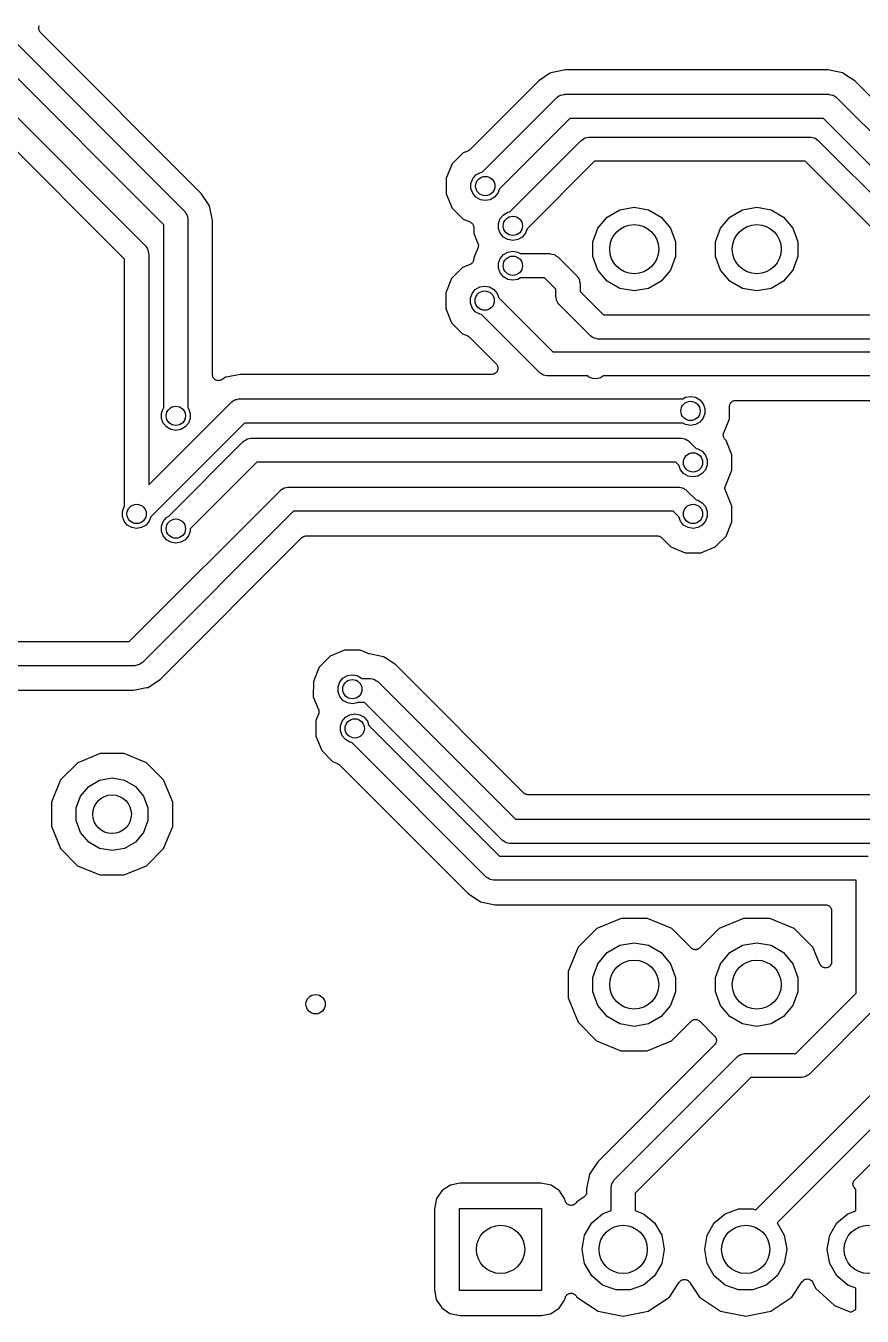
# Model space of a CAD drawing. Extents: x 10 to 287, y -200 to -10.
# Drawn here: x 102.05 to 119.38, y -93.33 to -66.59 of the extents above; entities that cross this region are included whole.
import ezdxf

# ---------------------------------------------------------------- set-up
doc = ezdxf.new("R2010")
doc.units = 0
doc.header["$MEASUREMENT"] = 0
doc.layers.add('BLACK', color=7, linetype='CONTINUOUS')

msp = doc.modelspace()

# ---------------------------------------------------------------- linework, layer by layer
at = {"layer": 'Black'}
for p, q in [((102.314, -66.6561), (102.315, -66.6422)), ((102.316, -66.6641), (102.314, -66.6561)), ((102.315, -66.6283), (102.317, -66.6204)), ((102.315, -66.6422), (102.315, -66.6283)), ((102.317, -66.6724), (102.316, -66.6641)), ((102.317, -66.6204), (102.318, -66.6122)), ((102.322, -66.6853), (102.317, -66.6724)), ((102.318, -66.6122), (102.324, -66.5996)), ((102.326, -66.6987), (102.322, -66.6853)), ((102.324, -66.5996), (102.328, -66.5863)), ((102.33, -66.7055), (102.326, -66.6987)), ((102.333, -66.7132), (102.33, -66.7055)), ((102.343, -66.7234), (102.333, -66.7132)), ((102.351, -66.7348), (102.343, -66.7234)), ((105.683, -70.0672), (102.351, -66.7348)), ((101.777, -66.8792), (105.333, -70.4352)), ((104.906, -70.7156), (101.496, -67.306)), ((101.015, -67.6412), (104.52, -71.1464)), ((112.901, -67.5849), (112.676, -67.7354)), ((112.931, -67.5645), (112.901, -67.5849)), ((113.233, -67.5045), (112.931, -67.5645)), ((118.669, -67.5045), (113.233, -67.5045)), ((118.939, -67.5583), (118.669, -67.5045)), ((118.971, -67.5645), (118.939, -67.5583)), ((118.939, -67.5583), (118.939, -67.5583)), ((119.084, -67.6405), (118.971, -67.5645)), ((119.226, -67.7354), (119.084, -67.6405)), ((112.676, -67.7354), (111.25, -69.1606)), ((130.893, -79.4017), (119.226, -67.7354)), ((104.093, -71.4268), (100.734, -68.068)), ((111.506, -69.6236), (113.044, -68.0857)), ((113.044, -68.0857), (113.053, -68.0794)), ((113.053, -68.0794), (113.06, -68.071)), ((113.06, -68.071), (113.088, -68.0547)), ((113.088, -68.0547), (113.115, -68.0359)), ((113.115, -68.0359), (113.125, -68.0331)), ((113.125, -68.0331), (113.135, -68.0276)), ((113.135, -68.0276), (113.167, -68.0219)), ((113.167, -68.0219), (113.199, -68.0135)), ((113.199, -68.0135), (113.21, -68.0144)), ((113.21, -68.0144), (113.221, -68.0125)), ((113.221, -68.0125), (118.681, -68.0125)), ((118.681, -68.0125), (118.692, -68.0144)), ((118.692, -68.0144), (118.703, -68.0135)), ((118.703, -68.0135), (118.735, -68.0219)), ((118.735, -68.0219), (118.767, -68.0276)), ((118.767, -68.0276), (118.777, -68.0331)), ((118.777, -68.0331), (118.787, -68.0359)), ((118.787, -68.0359), (118.814, -68.0547)), ((118.814, -68.0547), (118.842, -68.071)), ((118.842, -68.071), (118.849, -68.0794)), ((118.849, -68.0794), (118.858, -68.0857)), ((118.858, -68.0857), (130.542, -79.7697)), ((113.324, -68.5125), (111.863, -69.9732)), ((118.578, -68.5125), (113.324, -68.5125)), ((130.115, -80.0501), (118.578, -68.5125)), ((112.077, -70.4491), (113.552, -68.9747)), ((113.552, -68.9747), (113.561, -68.9684)), ((113.561, -68.9684), (113.568, -68.96)), ((113.568, -68.96), (113.596, -68.9437)), ((113.596, -68.9437), (113.623, -68.9249)), ((113.623, -68.9249), (113.633, -68.9221)), ((113.633, -68.9221), (113.643, -68.9166)), ((113.643, -68.9166), (113.675, -68.9109)), ((113.675, -68.9109), (113.707, -68.9025)), ((113.707, -68.9025), (113.718, -68.9034)), ((113.718, -68.9034), (113.728, -68.9015)), ((113.728, -68.9015), (118.3, -68.9015)), ((118.3, -68.9015), (118.311, -68.9034)), ((118.311, -68.9034), (118.322, -68.9025)), ((118.322, -68.9025), (118.354, -68.9109)), ((118.354, -68.9109), (118.386, -68.9166)), ((118.386, -68.9166), (118.396, -68.9221)), ((118.396, -68.9221), (118.406, -68.9249)), ((118.406, -68.9249), (118.433, -68.9437)), ((118.433, -68.9437), (118.461, -68.96)), ((118.461, -68.96), (118.468, -68.9684)), ((118.468, -68.9684), (118.477, -68.9747)), ((118.477, -68.9747), (129.717, -80.2142)), ((111.112, -69.2281), (110.885, -69.4552)), ((111.209, -69.1881), (111.112, -69.2281)), ((111.212, -69.1866), (111.209, -69.1881)), ((111.214, -69.1859), (111.212, -69.1866)), ((111.23, -69.1748), (111.214, -69.1859)), ((111.246, -69.1645), (111.23, -69.1748)), ((111.248, -69.1622), (111.246, -69.1645)), ((111.25, -69.1606), (111.248, -69.1622)), ((110.885, -69.4552), (110.762, -69.7521)), ((113.832, -69.4015), (112.435, -70.7987)), ((118.197, -69.4015), (113.832, -69.4015)), ((129.29, -80.4946), (118.197, -69.4015)), ((110.762, -69.7521), (110.761, -70.0735)), ((111.273, -69.8612), (111.309, -69.7629)), ((111.309, -69.7629), (111.376, -69.6828)), ((111.376, -69.6828), (111.467, -69.6305)), ((111.467, -69.6305), (111.506, -69.6236)), ((111.273, -69.9658), (111.273, -69.8612)), ((111.309, -70.0641), (111.273, -69.9658)), ((111.863, -69.9732), (111.83, -70.0641)), ((105.854, -70.3229), (105.683, -70.0672)), ((105.914, -70.6245), (105.854, -70.3229)), ((110.761, -70.0735), (110.884, -70.3706)), ((111.376, -70.1442), (111.309, -70.0641)), ((111.467, -70.1965), (111.376, -70.1442)), ((111.569, -70.2146), (111.467, -70.1965)), ((111.672, -70.1965), (111.569, -70.2146)), ((111.763, -70.1442), (111.672, -70.1965)), ((111.83, -70.0641), (111.763, -70.1442)), ((105.333, -70.4352), (105.339, -70.4442)), ((105.339, -70.4442), (105.348, -70.4513)), ((105.348, -70.4513), (105.364, -70.4796)), ((105.364, -70.4796), (105.383, -70.5063)), ((105.383, -70.5063), (105.385, -70.517)), ((105.385, -70.517), (105.391, -70.5265)), ((105.391, -70.5265), (105.397, -70.5587)), ((105.397, -70.5587), (105.405, -70.5902)), ((105.405, -70.5902), (105.404, -70.6012)), ((110.884, -70.3706), (111.111, -70.5981)), ((111.844, -70.6867), (111.88, -70.5884)), ((111.88, -70.5884), (111.947, -70.5083)), ((111.947, -70.5083), (112.038, -70.456)), ((112.038, -70.456), (112.077, -70.4491)), ((113.905, -70.7882), (114.098, -70.5575)), ((114.098, -70.5575), (114.359, -70.407)), ((114.359, -70.407), (114.656, -70.3547)), ((114.656, -70.3547), (114.952, -70.407)), ((114.952, -70.407), (115.213, -70.5575)), ((115.213, -70.5575), (115.406, -70.7882)), ((116.445, -70.7882), (116.638, -70.5575)), ((116.638, -70.5575), (116.899, -70.407)), ((116.899, -70.407), (117.196, -70.3547)), ((117.196, -70.3547), (117.492, -70.407)), ((117.492, -70.407), (117.753, -70.5575)), ((117.753, -70.5575), (117.946, -70.7882)), ((104.906, -74.5126), (104.906, -70.7156)), ((105.404, -70.6012), (105.406, -70.612)), ((105.406, -70.612), (105.406, -74.5126)), ((105.914, -73.8217), (105.914, -70.6245)), ((111.111, -70.5981), (111.255, -70.6577)), ((111.255, -70.6577), (111.262, -70.6622)), ((111.262, -70.6622), (111.27, -70.665)), ((111.27, -70.665), (111.28, -70.6739)), ((111.28, -70.6739), (111.292, -70.6814)), ((111.292, -70.6814), (111.297, -70.688)), ((111.297, -70.688), (111.303, -70.6934)), ((111.303, -70.6934), (111.31, -70.7054)), ((111.31, -70.7054), (111.319, -70.7164)), ((111.319, -70.7164), (111.321, -70.7244)), ((111.321, -70.7244), (111.325, -70.7316)), ((111.325, -70.7316), (111.328, -70.7453)), ((111.328, -70.7453), (111.332, -70.7585)), ((111.332, -70.7585), (111.332, -70.7668)), ((111.332, -70.7668), (111.333, -70.7751)), ((111.333, -70.7751), (111.333, -70.899)), ((111.844, -70.7913), (111.844, -70.6867)), ((111.88, -70.8896), (111.844, -70.7913)), ((112.435, -70.7987), (112.402, -70.8896)), ((113.802, -71.0711), (113.905, -70.7882)), ((115.406, -70.7882), (115.509, -71.0711)), ((116.342, -71.0711), (116.445, -70.7882)), ((117.946, -70.7882), (118.049, -71.0711)), ((111.333, -70.899), (111.417, -71.1034)), ((111.417, -71.1034), (111.419, -71.1088)), ((111.419, -71.1088), (111.421, -71.1138)), ((111.421, -71.1138), (111.423, -71.1303)), ((111.947, -70.9697), (111.88, -70.8896)), ((112.038, -71.022), (111.947, -70.9697)), ((112.141, -71.0401), (112.038, -71.022)), ((112.244, -71.022), (112.141, -71.0401)), ((112.335, -70.9697), (112.244, -71.022)), ((112.402, -70.8896), (112.335, -70.9697)), ((113.802, -71.3721), (113.802, -71.0711)), ((115.509, -71.0711), (115.509, -71.3721)), ((116.342, -71.3721), (116.342, -71.0711)), ((118.049, -71.0711), (118.049, -71.3721)), ((104.52, -71.1464), (104.526, -71.1554)), ((104.526, -71.1554), (104.535, -71.1625)), ((104.535, -71.1625), (104.551, -71.1908)), ((104.551, -71.1908), (104.57, -71.2175)), ((104.57, -71.2175), (104.573, -71.2282)), ((104.573, -71.2282), (104.578, -71.2377)), ((104.578, -71.2377), (104.584, -71.2699)), ((104.584, -71.2699), (104.592, -71.3014)), ((104.592, -71.3014), (104.591, -71.3124)), ((104.591, -71.3124), (104.593, -71.3232)), ((104.593, -71.3232), (104.593, -76.1044)), ((111.417, -71.2006), (111.333, -71.4031)), ((111.418, -71.1951), (111.417, -71.2006)), ((111.421, -71.1902), (111.418, -71.1951)), ((111.423, -71.1737), (111.421, -71.1902)), ((111.423, -71.1303), (111.427, -71.1465)), ((111.427, -71.1575), (111.423, -71.1737)), ((111.427, -71.1465), (111.426, -71.152)), ((111.426, -71.152), (111.427, -71.1575)), ((111.88, -71.4139), (111.947, -71.3338)), ((111.947, -71.3338), (112.038, -71.2815)), ((112.038, -71.2815), (112.141, -71.2634)), ((112.141, -71.2634), (112.244, -71.2815)), ((112.244, -71.2815), (112.301, -71.3145)), ((112.301, -71.3145), (112.903, -71.3145)), ((112.903, -71.3145), (112.914, -71.3164)), ((112.914, -71.3164), (112.925, -71.3155)), ((112.925, -71.3155), (112.956, -71.3239)), ((112.956, -71.3239), (112.989, -71.3296)), ((112.989, -71.3296), (112.998, -71.3351)), ((112.998, -71.3351), (113.009, -71.3379)), ((113.009, -71.3379), (113.035, -71.3567)), ((113.035, -71.3567), (113.064, -71.373)), ((113.064, -71.373), (113.071, -71.3814)), ((113.071, -71.3814), (113.08, -71.3877)), ((113.08, -71.3877), (113.461, -71.7687)), ((113.905, -71.655), (113.802, -71.3721)), ((115.509, -71.3721), (115.406, -71.655)), ((116.445, -71.655), (116.342, -71.3721)), ((118.049, -71.3721), (117.946, -71.655)), ((104.093, -76.5446), (104.093, -71.4268)), ((111.1, -71.603), (110.872, -71.8301)), ((111.255, -71.539), (111.1, -71.603)), ((111.262, -71.5345), (111.255, -71.539)), ((111.27, -71.5317), (111.262, -71.5345)), ((111.28, -71.5228), (111.27, -71.5317)), ((111.292, -71.5153), (111.28, -71.5228)), ((111.297, -71.5087), (111.292, -71.5153)), ((111.303, -71.5033), (111.297, -71.5087)), ((111.31, -71.4914), (111.303, -71.5033)), ((111.319, -71.4804), (111.31, -71.4914)), ((111.321, -71.4724), (111.319, -71.4804)), ((111.325, -71.4652), (111.321, -71.4724)), ((111.328, -71.4515), (111.325, -71.4652)), ((111.332, -71.4383), (111.328, -71.4515)), ((111.333, -71.4217), (111.332, -71.43)), ((111.332, -71.43), (111.332, -71.4383)), ((111.333, -71.4031), (111.333, -71.4217)), ((111.844, -71.5122), (111.88, -71.4139)), ((111.844, -71.6168), (111.844, -71.5122)), ((111.88, -71.7151), (111.844, -71.6168)), ((114.098, -71.8857), (113.905, -71.655)), ((115.406, -71.655), (115.213, -71.8857)), ((116.638, -71.8857), (116.445, -71.655)), ((117.946, -71.655), (117.753, -71.8857)), ((110.872, -71.8301), (110.749, -72.127)), ((111.947, -71.7952), (111.88, -71.7151)), ((112.038, -71.8475), (111.947, -71.7952)), ((112.141, -71.8656), (112.038, -71.8475)), ((112.244, -71.8475), (112.141, -71.8656)), ((112.301, -71.8145), (112.244, -71.8475)), ((112.799, -71.8145), (112.301, -71.8145)), ((113.034, -72.0491), (112.799, -71.8145)), ((113.461, -71.7687), (113.467, -71.7777)), ((113.467, -71.7777), (113.476, -71.7848)), ((113.476, -71.7848), (113.492, -71.8131)), ((113.492, -71.8131), (113.511, -71.8398)), ((113.511, -71.8398), (113.513, -71.8505)), ((113.513, -71.8505), (113.519, -71.86)), ((113.519, -71.86), (113.525, -71.8922)), ((113.525, -71.8922), (113.533, -71.9237)), ((113.533, -71.9237), (113.532, -71.9347)), ((114.359, -72.0362), (114.098, -71.8857)), ((115.213, -71.8857), (114.952, -72.0362)), ((116.899, -72.0362), (116.638, -71.8857)), ((117.753, -71.8857), (117.492, -72.0362)), ((110.749, -72.127), (110.749, -72.4484)), ((111.26, -72.2361), (111.296, -72.1378)), ((111.296, -72.1378), (111.363, -72.0577)), ((111.363, -72.0577), (111.454, -72.0054)), ((111.454, -72.0054), (111.557, -71.9873)), ((111.557, -71.9873), (111.66, -72.0054)), ((111.66, -72.0054), (111.75, -72.0577)), ((111.75, -72.0577), (111.818, -72.1378)), ((111.818, -72.1378), (111.851, -72.2287)), ((113.034, -72.1995), (113.034, -72.0491)), ((113.532, -71.9347), (113.534, -71.9455)), ((113.534, -71.9455), (113.534, -72.0959)), ((113.534, -72.0959), (114.023, -72.5845)), ((114.656, -72.0885), (114.359, -72.0362)), ((114.952, -72.0362), (114.656, -72.0885)), ((117.196, -72.0885), (116.899, -72.0362)), ((117.492, -72.0362), (117.196, -72.0885)), ((110.749, -72.4484), (110.871, -72.7455)), ((111.26, -72.3407), (111.26, -72.2361)), ((111.296, -72.439), (111.26, -72.3407)), ((111.363, -72.5191), (111.296, -72.439)), ((111.851, -72.2287), (112.968, -73.3465)), ((113.036, -72.2103), (113.034, -72.1995)), ((113.035, -72.2213), (113.036, -72.2103)), ((113.043, -72.2528), (113.035, -72.2213)), ((113.049, -72.285), (113.043, -72.2528)), ((113.055, -72.2945), (113.049, -72.285)), ((113.057, -72.3052), (113.055, -72.2945)), ((113.076, -72.3319), (113.057, -72.3052)), ((113.092, -72.3602), (113.076, -72.3319)), ((113.101, -72.3673), (113.092, -72.3602)), ((113.107, -72.3763), (113.101, -72.3673)), ((113.742, -73.0113), (113.107, -72.3763)), ((111.454, -72.5714), (111.363, -72.5191)), ((111.493, -72.5783), (111.454, -72.5714)), ((112.688, -73.7733), (111.493, -72.5783)), ((114.023, -72.5845), (120.84, -72.5845)), ((110.871, -72.7455), (111.099, -72.973)), ((111.099, -72.973), (111.196, -73.0137)), ((111.196, -73.0137), (111.199, -73.0152)), ((111.199, -73.0152), (111.201, -73.0159)), ((111.201, -73.0159), (111.217, -73.027)), ((111.217, -73.027), (111.234, -73.0374)), ((111.234, -73.0374), (111.235, -73.0396)), ((111.235, -73.0396), (111.238, -73.0412)), ((111.238, -73.0412), (111.796, -73.5996)), ((113.751, -73.0176), (113.742, -73.0113)), ((113.758, -73.026), (113.751, -73.0176)), ((113.787, -73.0423), (113.758, -73.026)), ((113.813, -73.0611), (113.787, -73.0423)), ((113.824, -73.0639), (113.813, -73.0611)), ((113.833, -73.0694), (113.824, -73.0639)), ((113.866, -73.0751), (113.833, -73.0694)), ((113.897, -73.0835), (113.866, -73.0751)), ((113.908, -73.0826), (113.897, -73.0835)), ((113.919, -73.0845), (113.908, -73.0826)), ((120.737, -73.0845), (113.919, -73.0845)), ((112.968, -73.3465), (113.919, -73.3465)), ((113.919, -73.3465), (120.459, -73.3465)), ((111.779, -73.7934), (111.764, -73.8004)), ((111.783, -73.7895), (111.779, -73.7934)), ((111.788, -73.7867), (111.783, -73.7895)), ((111.799, -73.774), (111.788, -73.7867)), ((111.796, -73.5996), (111.806, -73.6132)), ((111.81, -73.7622), (111.799, -73.774)), ((111.806, -73.6132), (111.816, -73.6259)), ((111.813, -73.7572), (111.81, -73.7622)), ((111.816, -73.7529), (111.813, -73.7572)), ((111.816, -73.6259), (111.818, -73.6311)), ((111.822, -73.7373), (111.816, -73.7529)), ((111.818, -73.6311), (111.821, -73.6357)), ((111.821, -73.6357), (111.826, -73.6518)), ((111.829, -73.7223), (111.822, -73.7373)), ((111.826, -73.6518), (111.831, -73.6673)), ((111.831, -73.7115), (111.829, -73.7167)), ((111.829, -73.7167), (111.829, -73.7223)), ((111.831, -73.6673), (111.831, -73.6729)), ((111.831, -73.6729), (111.833, -73.6783)), ((111.833, -73.6783), (111.831, -73.6949)), ((111.831, -73.6949), (111.831, -73.7115)), ((112.697, -73.7796), (112.688, -73.7733)), ((112.704, -73.788), (112.697, -73.7796)), ((112.732, -73.8043), (112.704, -73.788)), ((105.915, -73.8258), (105.914, -73.8217)), ((105.914, -73.83), (105.915, -73.8258)), ((105.919, -73.8474), (105.914, -73.83)), ((105.922, -73.8651), (105.919, -73.8474)), ((105.924, -73.8687), (105.922, -73.8651)), ((105.925, -73.8728), (105.924, -73.8687)), ((105.935, -73.8877), (105.925, -73.8728)), ((105.944, -73.9033), (105.935, -73.8877)), ((105.947, -73.906), (105.944, -73.9033)), ((105.949, -73.9095), (105.947, -73.906)), ((105.964, -73.9201), (105.949, -73.9095)), ((105.977, -73.9316), (105.964, -73.9201)), ((105.981, -73.9331), (105.977, -73.9316)), ((105.985, -73.9356), (105.981, -73.9331)), ((106.002, -73.9406), (105.985, -73.9356)), ((106.019, -73.9467), (106.002, -73.9406)), ((106.023, -73.9467), (106.019, -73.9467)), ((106.027, -73.9479), (106.023, -73.9467)), ((106.045, -73.9467), (106.027, -73.9479)), ((106.063, -73.9467), (106.045, -73.9467)), ((106.067, -73.9453), (106.063, -73.9467)), ((106.071, -73.945), (106.067, -73.9453)), ((106.088, -73.9378), (106.071, -73.945)), ((106.105, -73.9316), (106.088, -73.9378)), ((106.108, -73.929), (106.105, -73.9316)), ((106.112, -73.9273), (106.108, -73.929)), ((106.188, -73.8764), (106.112, -73.9273)), ((106.243, -73.8654), (106.188, -73.8764)), ((106.489, -73.8164), (106.243, -73.8654)), ((111.706, -73.8164), (106.489, -73.8164)), ((111.723, -73.8135), (111.706, -73.8164)), ((111.739, -73.8121), (111.723, -73.8135)), ((111.744, -73.8097), (111.739, -73.8121)), ((111.75, -73.8087), (111.744, -73.8097)), ((111.764, -73.8004), (111.75, -73.8087)), ((112.759, -73.8231), (112.732, -73.8043)), ((112.77, -73.8259), (112.759, -73.8231)), ((112.779, -73.8314), (112.77, -73.8259)), ((112.812, -73.8371), (112.779, -73.8314)), ((112.843, -73.8455), (112.812, -73.8371)), ((112.854, -73.8446), (112.843, -73.8455)), ((112.865, -73.8465), (112.854, -73.8446)), ((113.694, -73.8465), (112.865, -73.8465)), ((113.712, -73.8648), (113.694, -73.8465)), ((113.791, -73.9015), (113.712, -73.8648)), ((113.877, -73.909), (113.791, -73.9015)), ((113.961, -73.8866), (113.877, -73.909)), ((114.018, -73.8465), (113.961, -73.8866)), ((120.356, -73.8465), (114.018, -73.8465)), ((106.391, -74.3395), (106.423, -74.3338)), ((106.423, -74.3338), (106.455, -74.3254)), ((106.455, -74.3254), (106.466, -74.3263)), ((106.466, -74.3263), (106.477, -74.3244)), ((106.477, -74.3244), (115.664, -74.3244)), ((115.664, -74.3244), (115.721, -74.2914)), ((115.721, -74.2914), (115.824, -74.2733)), ((115.824, -74.2733), (115.927, -74.2914)), ((115.927, -74.2914), (116.018, -74.3437)), ((104.593, -76.1044), (106.3, -74.3976)), ((104.859, -74.6237), (104.895, -74.5254)), ((104.895, -74.5254), (104.906, -74.5126)), ((105.406, -74.5126), (105.417, -74.5254)), ((105.417, -74.5254), (105.453, -74.6237)), ((106.3, -74.3976), (106.309, -74.3913)), ((106.309, -74.3913), (106.316, -74.3829)), ((106.316, -74.3829), (106.344, -74.3666)), ((106.344, -74.3666), (106.371, -74.3478)), ((106.371, -74.3478), (106.382, -74.345)), ((106.382, -74.345), (106.391, -74.3395)), ((116.018, -74.3437), (116.085, -74.4238)), ((116.085, -74.4238), (116.121, -74.5221)), ((116.121, -74.5221), (116.121, -74.6267)), ((116.632, -74.4814), (116.634, -74.4705)), ((116.632, -74.7358), (116.632, -74.4814)), ((116.634, -74.4594), (116.638, -74.449)), ((116.634, -74.4705), (116.634, -74.4594)), ((116.638, -74.449), (116.64, -74.438)), ((116.64, -74.438), (116.645, -74.4284)), ((116.645, -74.4284), (116.649, -74.418)), ((116.649, -74.418), (116.656, -74.4094)), ((116.656, -74.4094), (116.662, -74.3998)), ((116.662, -74.3998), (116.67, -74.3927)), ((116.67, -74.3927), (116.677, -74.3842)), ((116.677, -74.3842), (116.687, -74.3786)), ((116.687, -74.3786), (116.696, -74.3715)), ((116.696, -74.3715), (116.706, -74.3677)), ((116.706, -74.3677), (116.716, -74.3622)), ((116.716, -74.3622), (116.727, -74.3602)), ((116.727, -74.3602), (116.737, -74.3564)), ((116.737, -74.3564), (116.748, -74.3564)), ((116.748, -74.3564), (116.759, -74.3545)), ((116.759, -74.3545), (120.093, -74.3545)), ((106.58, -74.8244), (104.637, -76.7677)), ((104.859, -74.7283), (104.859, -74.6237)), ((104.895, -74.8266), (104.859, -74.7283)), ((104.962, -74.9067), (104.895, -74.8266)), ((105.417, -74.8266), (105.35, -74.9067)), ((105.453, -74.7283), (105.417, -74.8266)), ((105.453, -74.6237), (105.453, -74.7283)), ((115.664, -74.8244), (106.58, -74.8244)), ((115.721, -74.8574), (115.664, -74.8244)), ((115.824, -74.8755), (115.721, -74.8574)), ((115.927, -74.8574), (115.824, -74.8755)), ((116.018, -74.8051), (115.927, -74.8574)), ((116.085, -74.725), (116.018, -74.8051)), ((116.121, -74.6267), (116.085, -74.725)), ((116.512, -75.0247), (116.632, -74.7358)), ((105.053, -74.959), (104.962, -74.9067)), ((105.156, -74.9771), (105.053, -74.959)), ((105.259, -74.959), (105.156, -74.9771)), ((105.35, -74.9067), (105.259, -74.959)), ((106.72, -75.1391), (106.731, -75.1372)), ((106.731, -75.1372), (115.621, -75.1372)), ((115.621, -75.1372), (115.632, -75.1391)), ((116.502, -75.0678), (116.505, -75.0543)), ((116.503, -75.0761), (116.502, -75.0678)), ((116.503, -75.0844), (116.503, -75.0761)), ((116.506, -75.0978), (116.503, -75.0844)), ((116.505, -75.0543), (116.507, -75.0405)), ((116.508, -75.1115), (116.506, -75.0978)), ((116.507, -75.0405), (116.51, -75.0329)), ((116.512, -75.119), (116.508, -75.1115)), ((116.51, -75.0329), (116.512, -75.0247)), ((116.514, -75.127), (116.512, -75.119)), ((116.522, -75.1384), (116.514, -75.127)), ((105.01, -76.7549), (106.554, -75.2104)), ((106.554, -75.2104), (106.563, -75.2041)), ((106.563, -75.2041), (106.57, -75.1957)), ((106.57, -75.1957), (106.598, -75.1794)), ((106.598, -75.1794), (106.625, -75.1606)), ((106.625, -75.1606), (106.636, -75.1578)), ((106.636, -75.1578), (106.645, -75.1523)), ((106.645, -75.1523), (106.677, -75.1466)), ((106.677, -75.1466), (106.709, -75.1382)), ((106.709, -75.1382), (106.72, -75.1391)), ((115.632, -75.1391), (115.643, -75.1382)), ((115.643, -75.1382), (115.674, -75.1466)), ((115.674, -75.1466), (115.706, -75.1523)), ((115.706, -75.1523), (115.716, -75.1578)), ((115.716, -75.1578), (115.726, -75.1606)), ((115.726, -75.1606), (115.753, -75.1794)), ((115.753, -75.1794), (115.781, -75.1957)), ((115.781, -75.1957), (115.789, -75.2041)), ((115.789, -75.2041), (115.798, -75.2104)), ((115.798, -75.2104), (115.938, -75.3513)), ((115.938, -75.3513), (115.978, -75.3582)), ((115.978, -75.3582), (116.068, -75.4105)), ((116.528, -75.1507), (116.522, -75.1384)), ((116.535, -75.1563), (116.528, -75.1507)), ((116.539, -75.1632), (116.535, -75.1563)), ((116.56, -75.1841), (116.539, -75.1632)), ((116.683, -75.4812), (116.56, -75.1841)), ((106.834, -75.6372), (105.453, -77.019)), ((115.517, -75.6372), (106.834, -75.6372)), ((115.581, -75.7009), (115.517, -75.6372)), ((116.068, -75.4105), (116.136, -75.4906)), ((116.136, -75.4906), (116.171, -75.5889)), ((116.171, -75.5889), (116.171, -75.6935)), ((116.683, -75.8026), (116.683, -75.4812)), ((115.614, -75.7918), (115.581, -75.7009)), ((115.681, -75.8719), (115.614, -75.7918)), ((115.772, -75.9242), (115.681, -75.8719)), ((115.875, -75.9423), (115.772, -75.9242)), ((115.978, -75.9242), (115.875, -75.9423)), ((116.068, -75.8719), (115.978, -75.9242)), ((116.136, -75.7918), (116.068, -75.8719)), ((116.171, -75.6935), (116.136, -75.7918)), ((116.553, -76.1147), (116.683, -75.8026)), ((107.332, -76.2117), (107.36, -76.1954)), ((107.36, -76.1954), (107.387, -76.1766)), ((107.387, -76.1766), (107.398, -76.1738)), ((107.398, -76.1738), (107.407, -76.1683)), ((107.407, -76.1683), (107.439, -76.1626)), ((107.439, -76.1626), (107.471, -76.1542)), ((107.471, -76.1542), (107.482, -76.1551)), ((107.482, -76.1551), (107.493, -76.1532)), ((107.493, -76.1532), (115.57, -76.1532)), ((115.57, -76.1532), (115.581, -76.1551)), ((115.581, -76.1551), (115.592, -76.1542)), ((115.592, -76.1542), (115.623, -76.1626)), ((115.623, -76.1626), (115.656, -76.1683)), ((115.656, -76.1683), (115.665, -76.1738)), ((115.665, -76.1738), (115.676, -76.1766)), ((115.676, -76.1766), (115.702, -76.1954)), ((115.702, -76.1954), (115.731, -76.2117)), ((116.537, -76.1636), (116.54, -76.1529)), ((116.538, -76.1747), (116.537, -76.1636)), ((116.537, -76.1858), (116.538, -76.1747)), ((116.54, -76.1965), (116.537, -76.1858)), ((116.54, -76.1529), (116.541, -76.1419)), ((116.541, -76.2076), (116.54, -76.1965)), ((116.541, -76.1419), (116.546, -76.1318)), ((116.546, -76.1318), (116.549, -76.121)), ((116.549, -76.121), (116.553, -76.1147)), ((104.189, -79.3536), (107.316, -76.2264)), ((107.316, -76.2264), (107.325, -76.2201)), ((107.325, -76.2201), (107.332, -76.2117)), ((115.731, -76.2117), (115.738, -76.2201)), ((115.738, -76.2201), (115.747, -76.2264)), ((115.747, -76.2264), (115.938, -76.4181)), ((115.938, -76.4181), (115.978, -76.425)), ((115.978, -76.425), (116.068, -76.4773)), ((116.546, -76.2177), (116.541, -76.2076)), ((116.549, -76.2284), (116.546, -76.2177)), ((116.554, -76.2366), (116.549, -76.2284)), ((116.683, -76.548), (116.554, -76.2366)), ((104.047, -76.6557), (104.082, -76.5574)), ((104.047, -76.7603), (104.047, -76.6557)), ((104.082, -76.5574), (104.093, -76.5446)), ((107.596, -76.6532), (104.469, -79.7804)), ((115.466, -76.6532), (107.596, -76.6532)), ((115.581, -76.7677), (115.466, -76.6532)), ((116.068, -76.4773), (116.136, -76.5574)), ((116.136, -76.5574), (116.171, -76.6557)), ((116.171, -76.6557), (116.171, -76.7603)), ((116.683, -76.8694), (116.683, -76.548)), ((104.082, -76.8586), (104.047, -76.7603)), ((104.15, -76.9387), (104.082, -76.8586)), ((104.24, -76.991), (104.15, -76.9387)), ((104.343, -77.0091), (104.24, -76.991)), ((104.446, -76.991), (104.343, -77.0091)), ((104.537, -76.9387), (104.446, -76.991)), ((104.604, -76.8586), (104.537, -76.9387)), ((104.637, -76.7677), (104.604, -76.8586)), ((104.859, -76.9605), (104.895, -76.8622)), ((104.859, -77.0651), (104.859, -76.9605)), ((104.895, -76.8622), (104.962, -76.7821)), ((104.962, -76.7821), (105.01, -76.7549)), ((115.614, -76.8586), (115.581, -76.7677)), ((115.681, -76.9387), (115.614, -76.8586)), ((115.772, -76.991), (115.681, -76.9387)), ((115.875, -77.0091), (115.772, -76.991)), ((115.978, -76.991), (115.875, -77.0091)), ((116.068, -76.9387), (115.978, -76.991)), ((116.136, -76.8586), (116.068, -76.9387)), ((116.171, -76.7603), (116.136, -76.8586)), ((116.559, -77.1663), (116.683, -76.8694)), ((104.837, -80.1307), (107.77, -77.1984)), ((104.895, -77.1634), (104.859, -77.0651)), ((104.962, -77.2435), (104.895, -77.1634)), ((105.053, -77.2958), (104.962, -77.2435)), ((105.35, -77.2435), (105.259, -77.2958)), ((105.417, -77.1634), (105.35, -77.2435)), ((105.453, -77.0651), (105.417, -77.1634)), ((105.453, -77.019), (105.453, -77.0651)), ((107.77, -77.1984), (107.774, -77.1952)), ((107.774, -77.1952), (107.778, -77.1909)), ((107.778, -77.1909), (107.792, -77.1826)), ((107.792, -77.1826), (107.806, -77.1731)), ((107.806, -77.1731), (107.811, -77.1717)), ((107.811, -77.1717), (107.816, -77.1689)), ((107.816, -77.1689), (107.832, -77.166)), ((107.832, -77.166), (107.848, -77.1617)), ((107.848, -77.1617), (107.854, -77.1622)), ((107.854, -77.1622), (107.859, -77.1612)), ((107.859, -77.1612), (115.133, -77.1612)), ((115.133, -77.1612), (115.138, -77.1622)), ((115.138, -77.1622), (115.144, -77.1617)), ((115.144, -77.1617), (115.16, -77.166)), ((115.16, -77.166), (115.176, -77.1689)), ((115.176, -77.1689), (115.181, -77.1717)), ((115.181, -77.1717), (115.187, -77.1731)), ((115.187, -77.1731), (115.2, -77.1826)), ((115.2, -77.1826), (115.214, -77.1909)), ((115.214, -77.1909), (115.218, -77.1952)), ((115.218, -77.1952), (115.223, -77.1985)), ((115.223, -77.1985), (115.417, -77.3926)), ((116.332, -77.3934), (116.559, -77.1663)), ((105.156, -77.3139), (105.053, -77.2958)), ((105.259, -77.2958), (105.156, -77.3139)), ((115.417, -77.3926), (115.713, -77.5159)), ((115.713, -77.5159), (116.035, -77.5161)), ((116.035, -77.5161), (116.332, -77.3934)), ((98.4504, -79.3536), (104.189, -79.3536)), ((108.357, -79.6548), (108.129, -79.8819)), ((108.654, -79.5321), (108.357, -79.6548)), ((108.975, -79.5323), (108.654, -79.5321)), ((109.144, -79.6026), (108.975, -79.5323)), ((109.157, -79.6053), (109.144, -79.6026)), ((109.168, -79.6099), (109.157, -79.6053)), ((109.427, -79.6613), (109.168, -79.6099)), ((109.458, -79.6676), (109.427, -79.6613)), ((109.427, -79.6613), (109.427, -79.6613)), ((109.527, -79.7134), (109.458, -79.6676)), ((104.292, -79.8536), (98.554, -79.8536)), ((104.303, -79.8517), (104.292, -79.8536)), ((104.314, -79.8526), (104.303, -79.8517)), ((104.346, -79.8442), (104.314, -79.8526)), ((104.378, -79.8385), (104.346, -79.8442)), ((104.387, -79.833), (104.378, -79.8385)), ((104.398, -79.8302), (104.387, -79.833)), ((104.425, -79.8114), (104.398, -79.8302)), ((104.453, -79.7951), (104.425, -79.8114)), ((104.46, -79.7867), (104.453, -79.7951)), ((104.469, -79.7804), (104.46, -79.7867)), ((108.129, -79.8819), (108.006, -80.1788)), ((109.714, -79.8385), (109.527, -79.7134)), ((112.367, -82.4914), (109.714, -79.8385)), ((104.582, -80.3016), (104.837, -80.1307)), ((108.006, -80.1788), (108.005, -80.5002)), ((108.517, -80.2879), (108.553, -80.1896)), ((108.553, -80.1896), (108.62, -80.1095)), ((108.62, -80.1095), (108.711, -80.0572)), ((108.711, -80.0572), (108.814, -80.0391)), ((108.814, -80.0391), (108.917, -80.0572)), ((108.917, -80.0572), (109.007, -80.1095)), ((109.007, -80.1095), (109.012, -80.1156)), ((109.012, -80.1156), (109.169, -80.1156)), ((109.169, -80.1156), (109.18, -80.1175)), ((109.18, -80.1175), (109.191, -80.1166)), ((109.191, -80.1166), (109.223, -80.125)), ((109.223, -80.125), (109.255, -80.1307)), ((109.255, -80.1307), (109.264, -80.1362)), ((109.264, -80.1362), (109.275, -80.139)), ((109.275, -80.139), (109.302, -80.1578)), ((109.302, -80.1578), (109.33, -80.1741)), ((109.33, -80.1741), (109.337, -80.1825)), ((109.337, -80.1825), (109.346, -80.1888)), ((109.346, -80.1888), (112.194, -83.0366)), ((100.832, -80.3616), (104.28, -80.3616)), ((104.28, -80.3616), (104.55, -80.3079)), ((104.55, -80.3079), (104.582, -80.3016)), ((104.55, -80.3079), (104.55, -80.3079)), ((108.517, -80.3925), (108.517, -80.2879)), ((108.553, -80.4908), (108.517, -80.3925)), ((108.005, -80.5002), (108.113, -80.7595)), ((108.62, -80.5709), (108.553, -80.4908)), ((108.711, -80.6232), (108.62, -80.5709)), ((108.814, -80.6413), (108.711, -80.6232)), ((108.917, -80.6232), (108.814, -80.6413)), ((108.93, -80.6156), (108.917, -80.6232)), ((109.066, -80.6156), (108.93, -80.6156)), ((111.913, -83.4634), (109.066, -80.6156)), ((108.057, -80.9916), (108.056, -81.313)), ((108.113, -80.8567), (108.057, -80.9916)), ((108.113, -80.7595), (108.114, -80.765)), ((108.114, -80.8513), (108.113, -80.8567)), ((108.114, -80.765), (108.116, -80.77)), ((108.116, -80.8463), (108.114, -80.8513)), ((108.116, -80.77), (108.119, -80.7864)), ((108.119, -80.8299), (108.116, -80.8463)), ((108.119, -80.7864), (108.122, -80.8026)), ((108.122, -80.8137), (108.119, -80.8299)), ((108.122, -80.8026), (108.121, -80.8082)), ((108.121, -80.8082), (108.122, -80.8137)), ((108.568, -81.1007), (108.604, -81.0024)), ((108.604, -81.0024), (108.671, -80.9223)), ((108.671, -80.9223), (108.761, -80.87)), ((108.761, -80.87), (108.864, -80.8519)), ((108.864, -80.8519), (108.967, -80.87)), ((108.967, -80.87), (109.058, -80.9223)), ((109.058, -80.9223), (109.125, -81.0024)), ((109.125, -81.0024), (109.158, -81.0933)), ((108.568, -81.2053), (108.568, -81.1007)), ((108.604, -81.3036), (108.568, -81.2053)), ((109.158, -81.0933), (111.864, -83.7986)), ((108.056, -81.313), (108.179, -81.6101)), ((108.671, -81.3837), (108.604, -81.3036)), ((108.761, -81.436), (108.671, -81.3837)), ((108.801, -81.4429), (108.761, -81.436)), ((111.583, -84.2254), (108.801, -81.4429)), ((103.584, -81.6728), (103.121, -81.8639)), ((104.084, -81.6732), (103.584, -81.6728)), ((104.547, -81.8651), (104.084, -81.6732)), ((108.179, -81.6101), (108.406, -81.8376)), ((103.121, -81.8639), (102.767, -82.2175)), ((104.9, -82.2193), (104.547, -81.8651)), ((108.406, -81.8376), (108.504, -81.8783)), ((108.504, -81.8783), (108.506, -81.8798)), ((108.506, -81.8798), (108.509, -81.8805)), ((108.509, -81.8805), (108.525, -81.8916)), ((108.525, -81.8916), (108.541, -81.902)), ((108.541, -81.902), (108.543, -81.9042)), ((108.543, -81.9042), (108.545, -81.9058)), ((108.545, -81.9058), (111.215, -84.5757)), ((102.767, -82.2175), (102.575, -82.6797)), ((103.181, -82.5546), (103.349, -82.3543)), ((103.349, -82.3543), (103.576, -82.2235)), ((103.576, -82.2235), (103.833, -82.1781)), ((103.833, -82.1781), (104.09, -82.2235)), ((104.09, -82.2235), (104.317, -82.3543)), ((104.317, -82.3543), (104.485, -82.5546)), ((105.091, -82.6819), (104.9, -82.2193)), ((103.092, -82.8003), (103.181, -82.5546)), ((104.485, -82.5546), (104.574, -82.8003)), ((112.372, -82.4946), (112.367, -82.4914)), ((112.375, -82.4989), (112.372, -82.4946)), ((112.39, -82.5072), (112.375, -82.4989)), ((112.403, -82.5167), (112.39, -82.5072)), ((112.409, -82.5181), (112.403, -82.5167)), ((112.413, -82.5209), (112.409, -82.5181)), ((112.43, -82.5238), (112.413, -82.5209)), ((112.446, -82.5281), (112.43, -82.5238)), ((112.451, -82.5276), (112.446, -82.5281)), ((112.457, -82.5286), (112.451, -82.5276)), ((126.827, -82.5286), (112.457, -82.5286)), ((102.575, -82.6797), (102.575, -83.1801)), ((103.092, -83.0617), (103.092, -82.8003)), ((104.574, -82.8003), (104.574, -83.0617)), ((105.091, -83.1823), (105.091, -82.6819)), ((103.181, -83.3074), (103.092, -83.0617)), ((104.574, -83.0617), (104.485, -83.3074)), ((112.194, -83.0366), (133.071, -83.0366)), ((102.575, -83.1801), (102.766, -83.6427)), ((103.349, -83.5077), (103.181, -83.3074)), ((104.485, -83.3074), (104.317, -83.5077)), ((104.899, -83.6445), (105.091, -83.1823)), ((102.766, -83.6427), (103.119, -83.9969)), ((103.576, -83.6385), (103.349, -83.5077)), ((103.833, -83.6839), (103.576, -83.6385)), ((104.09, -83.6385), (103.833, -83.6839)), ((104.317, -83.5077), (104.09, -83.6385)), ((104.545, -83.9981), (104.899, -83.6445)), ((111.922, -83.4697), (111.913, -83.4634)), ((111.93, -83.4781), (111.922, -83.4697)), ((111.958, -83.4944), (111.93, -83.4781)), ((111.985, -83.5132), (111.958, -83.4944)), ((111.995, -83.516), (111.985, -83.5132)), ((112.005, -83.5215), (111.995, -83.516)), ((112.037, -83.5272), (112.005, -83.5215)), ((112.068, -83.5356), (112.037, -83.5272)), ((112.079, -83.5347), (112.068, -83.5356)), ((112.09, -83.5366), (112.079, -83.5347)), ((132.967, -83.5366), (112.09, -83.5366)), ((111.864, -83.7986), (119.507, -83.7986)), ((103.119, -83.9969), (103.582, -84.1888)), ((103.582, -84.1888), (104.082, -84.1892)), ((104.082, -84.1892), (104.545, -83.9981)), ((111.592, -84.2317), (111.583, -84.2254)), ((111.599, -84.2401), (111.592, -84.2317)), ((111.628, -84.2564), (111.599, -84.2401)), ((111.654, -84.2752), (111.628, -84.2564)), ((111.665, -84.278), (111.654, -84.2752)), ((111.674, -84.2835), (111.665, -84.278)), ((111.707, -84.2892), (111.674, -84.2835)), ((111.738, -84.2976), (111.707, -84.2892)), ((111.749, -84.2967), (111.738, -84.2976)), ((111.76, -84.2986), (111.749, -84.2967)), ((119.257, -84.2986), (111.76, -84.2986)), ((119.257, -86.6374), (119.257, -84.2986)), ((111.215, -84.5757), (111.471, -84.7466)), ((111.471, -84.7466), (111.502, -84.7528)), ((111.502, -84.7528), (111.502, -84.7528)), ((111.502, -84.7528), (111.773, -84.8066)), ((111.773, -84.8066), (118.622, -84.8066)), ((118.622, -84.8066), (118.633, -84.8085)), ((118.633, -84.8085), (118.644, -84.8085)), ((118.644, -84.8085), (118.654, -84.8123)), ((118.654, -84.8123), (118.665, -84.8143)), ((118.665, -84.8143), (118.675, -84.8198)), ((118.675, -84.8198), (118.685, -84.8236)), ((118.685, -84.8236), (118.694, -84.8308)), ((118.694, -84.8308), (118.704, -84.8363)), ((118.704, -84.8363), (118.711, -84.8448)), ((118.711, -84.8448), (118.719, -84.852)), ((118.719, -84.852), (118.725, -84.8616)), ((118.725, -84.8616), (118.732, -84.8701)), ((118.732, -84.8701), (118.736, -84.8805)), ((118.736, -84.8805), (118.741, -84.8902)), ((118.741, -84.8902), (118.743, -84.9011)), ((118.743, -84.9011), (118.747, -84.9115)), ((118.747, -84.9115), (118.747, -84.9227)), ((118.747, -84.9227), (118.749, -84.9336)), ((118.749, -84.9336), (118.749, -85.9895)), ((113.88, -85.2981), (113.493, -85.6836)), ((114.384, -85.0898), (113.88, -85.2981)), ((114.93, -85.0902), (114.384, -85.0898)), ((115.434, -85.2995), (114.93, -85.0902)), ((116.42, -85.2981), (116.02, -85.6974)), ((116.924, -85.0898), (116.42, -85.2981)), ((117.47, -85.0902), (116.924, -85.0898)), ((117.974, -85.2995), (117.47, -85.0902)), ((115.836, -85.7023), (115.434, -85.2995)), ((118.359, -85.6857), (117.974, -85.2995)), ((113.493, -85.6836), (113.284, -86.1876)), ((113.905, -86.0282), (114.098, -85.7975)), ((114.098, -85.7975), (114.359, -85.647)), ((114.359, -85.647), (114.656, -85.5947)), ((114.656, -85.5947), (114.952, -85.647)), ((114.952, -85.647), (115.213, -85.7975)), ((115.213, -85.7975), (115.406, -86.0282)), ((115.847, -85.7102), (115.836, -85.7023)), ((115.857, -85.7196), (115.847, -85.7102)), ((115.865, -85.7228), (115.857, -85.7196)), ((115.872, -85.7276), (115.865, -85.7228)), ((115.885, -85.7312), (115.872, -85.7276)), ((115.898, -85.7365), (115.885, -85.7312)), ((115.906, -85.7369), (115.898, -85.7365)), ((115.914, -85.739), (115.906, -85.7369)), ((115.928, -85.7378), (115.914, -85.739)), ((115.942, -85.7385), (115.928, -85.7378)), ((115.95, -85.736), (115.942, -85.7385)), ((115.958, -85.7352), (115.95, -85.736)), ((115.971, -85.7294), (115.958, -85.7352)), ((115.978, -85.7272), (115.971, -85.7294)), ((115.979, -85.7268), (115.978, -85.7272)), ((115.98, -85.7266), (115.979, -85.7268)), ((115.984, -85.7252), (115.98, -85.7266)), ((115.991, -85.7201), (115.984, -85.7252)), ((115.998, -85.7166), (115.991, -85.7201)), ((116.008, -85.7068), (115.998, -85.7166)), ((116.009, -85.706), (116.008, -85.7068)), ((116.016, -85.7015), (116.009, -85.706)), ((116.017, -85.6996), (116.016, -85.7015)), ((116.019, -85.6984), (116.017, -85.6996)), ((116.02, -85.6974), (116.019, -85.6984)), ((116.445, -86.0282), (116.638, -85.7975)), ((116.638, -85.7975), (116.899, -85.647)), ((116.899, -85.647), (117.196, -85.5947)), ((117.196, -85.5947), (117.492, -85.647)), ((117.492, -85.647), (117.753, -85.7975)), ((117.753, -85.7975), (117.946, -86.0282)), ((118.505, -86.038), (118.359, -85.6857)), ((113.802, -86.3111), (113.905, -86.0282)), ((115.406, -86.0282), (115.509, -86.3111)), ((116.342, -86.3111), (116.445, -86.0282)), ((117.946, -86.0282), (118.049, -86.3111)), ((118.515, -86.0543), (118.505, -86.038)), ((118.525, -86.0711), (118.515, -86.0543)), ((118.527, -86.0729), (118.525, -86.0711)), ((118.528, -86.0752), (118.527, -86.0729)), ((118.544, -86.087), (118.528, -86.0752)), ((118.558, -86.0994), (118.544, -86.087)), ((118.561, -86.1004), (118.558, -86.0994)), ((118.685, -86.0994), (118.667, -86.1061)), ((118.688, -86.0977), (118.685, -86.0994)), ((118.69, -86.0966), (118.688, -86.0977)), ((118.704, -86.0836), (118.69, -86.0966)), ((118.719, -86.0711), (118.704, -86.0836)), ((118.721, -86.0687), (118.719, -86.0711)), ((118.723, -86.0669), (118.721, -86.0687)), ((118.732, -86.0497), (118.723, -86.0669)), ((118.741, -86.0329), (118.732, -86.0497)), ((118.742, -86.0302), (118.741, -86.0329)), ((118.743, -86.0277), (118.742, -86.0302)), ((118.746, -86.0085), (118.743, -86.0277)), ((118.749, -85.9895), (118.746, -86.0085)), ((113.284, -86.1876), (113.284, -86.7332)), ((113.802, -86.6121), (113.802, -86.3111)), ((115.509, -86.3111), (115.509, -86.6121)), ((116.342, -86.6121), (116.342, -86.3111)), ((118.049, -86.3111), (118.049, -86.6121)), ((118.563, -86.1021), (118.561, -86.1004)), ((118.582, -86.1079), (118.563, -86.1021)), ((118.6, -86.1145), (118.582, -86.1079)), ((118.603, -86.1145), (118.6, -86.1145)), ((118.605, -86.1154), (118.603, -86.1145)), ((118.625, -86.1145), (118.605, -86.1154)), ((118.644, -86.1145), (118.625, -86.1145)), ((118.647, -86.1136), (118.644, -86.1145)), ((118.649, -86.1135), (118.647, -86.1136)), ((118.667, -86.1061), (118.649, -86.1135)), ((113.905, -86.895), (113.802, -86.6121)), ((115.509, -86.6121), (115.406, -86.895)), ((116.445, -86.895), (116.342, -86.6121)), ((118.049, -86.6121), (117.946, -86.895)), ((113.284, -86.7332), (113.492, -87.2375)), ((114.098, -87.1257), (113.905, -86.895)), ((115.406, -86.895), (115.213, -87.1257)), ((116.638, -87.1257), (116.445, -86.895)), ((117.946, -86.895), (117.753, -87.1257)), ((118.006, -87.888), (119.257, -86.6374)), ((114.359, -87.2762), (114.098, -87.1257)), ((115.213, -87.1257), (114.952, -87.2762)), ((116.899, -87.2762), (116.638, -87.1257)), ((117.753, -87.1257), (117.492, -87.2762)), ((119.684, -86.9178), (118.287, -88.3148)), ((113.492, -87.2375), (113.878, -87.6237)), ((114.656, -87.3285), (114.359, -87.2762)), ((114.952, -87.2762), (114.656, -87.3285)), ((115.432, -87.6251), (115.831, -87.2258)), ((115.831, -87.2258), (115.832, -87.2248)), ((115.832, -87.2248), (115.834, -87.2236)), ((115.834, -87.2236), (115.836, -87.2217)), ((115.836, -87.2217), (115.842, -87.2172)), ((115.842, -87.2172), (115.843, -87.2164)), ((115.843, -87.2164), (115.853, -87.2066)), ((115.853, -87.2066), (115.86, -87.2031)), ((115.86, -87.2031), (115.867, -87.198)), ((115.867, -87.198), (115.872, -87.1966)), ((115.872, -87.1964), (115.873, -87.196)), ((115.872, -87.1966), (115.872, -87.1964)), ((115.873, -87.196), (115.88, -87.1938)), ((115.88, -87.1938), (115.893, -87.188)), ((115.893, -87.188), (115.901, -87.1872)), ((115.901, -87.1872), (115.909, -87.1847)), ((115.909, -87.1847), (115.923, -87.1854)), ((115.923, -87.1854), (115.937, -87.1842)), ((115.937, -87.1842), (115.945, -87.1863)), ((115.945, -87.1863), (115.953, -87.1867)), ((115.953, -87.1867), (115.966, -87.192)), ((115.966, -87.192), (115.979, -87.1956)), ((115.979, -87.1956), (115.986, -87.2004)), ((115.986, -87.2004), (115.994, -87.2036)), ((115.994, -87.2036), (116.004, -87.213)), ((116.004, -87.213), (116.016, -87.2209)), ((116.016, -87.2209), (116.324, -87.5297)), ((117.196, -87.3285), (116.899, -87.2762)), ((117.492, -87.2762), (117.196, -87.3285)), ((113.878, -87.6237), (114.382, -87.833)), ((114.927, -87.8334), (115.432, -87.6251)), ((116.324, -87.5297), (116.33, -87.5388)), ((116.33, -87.7002), (116.324, -87.7093)), ((116.33, -87.5388), (116.338, -87.5466)), ((116.338, -87.6924), (116.33, -87.7002)), ((116.338, -87.5466), (116.343, -87.5567)), ((116.343, -87.6823), (116.338, -87.6924)), ((116.343, -87.5567), (116.349, -87.5659)), ((116.349, -87.6731), (116.343, -87.6823)), ((116.349, -87.5659), (116.352, -87.5766)), ((116.352, -87.6625), (116.349, -87.6731)), ((116.352, -87.5766), (116.357, -87.5866)), ((116.357, -87.6524), (116.352, -87.6625)), ((116.357, -87.5866), (116.358, -87.5977)), ((116.358, -87.6413), (116.357, -87.6524)), ((116.358, -87.5977), (116.36, -87.6085)), ((116.36, -87.6305), (116.358, -87.6413)), ((116.36, -87.6085), (116.36, -87.6195)), ((116.36, -87.6195), (116.36, -87.6305)), ((116.324, -87.7093), (113.9, -90.1332)), ((114.25, -90.5012), (116.79, -87.9612)), ((114.382, -87.833), (114.927, -87.8334)), ((116.79, -87.9612), (116.799, -87.9549)), ((116.799, -87.9549), (116.806, -87.9465)), ((116.806, -87.9465), (116.835, -87.9302)), ((116.835, -87.9302), (116.861, -87.9114)), ((116.861, -87.9114), (116.872, -87.9086)), ((116.872, -87.9086), (116.881, -87.9031)), ((116.881, -87.9031), (116.914, -87.8974)), ((116.914, -87.8974), (116.945, -87.889)), ((116.945, -87.889), (116.956, -87.8899)), ((116.956, -87.8899), (116.967, -87.888)), ((116.967, -87.888), (118.006, -87.888)), ((117.071, -88.388), (114.677, -90.7816)), ((118.11, -88.388), (117.071, -88.388)), ((118.121, -88.3861), (118.11, -88.388)), ((118.132, -88.387), (118.121, -88.3861)), ((118.163, -88.3786), (118.132, -88.387)), ((118.196, -88.3729), (118.163, -88.3786)), ((118.205, -88.3674), (118.196, -88.3729)), ((118.216, -88.3646), (118.205, -88.3674)), ((118.242, -88.3458), (118.216, -88.3646)), ((118.271, -88.3295), (118.242, -88.3458)), ((118.278, -88.3211), (118.271, -88.3295)), ((118.287, -88.3148), (118.278, -88.3211)), ((117.177, -91.1304), (119.711, -88.5962)), ((119.992, -89.023), (117.617, -91.3975)), ((119.228, -90.5051), (120.165, -89.5682)), ((113.9, -90.1332), (113.729, -90.3889)), ((110.85, -90.6151), (110.676, -90.7268)), ((111.049, -90.5776), (110.85, -90.6151)), ((112.724, -90.5776), (111.049, -90.5776)), ((112.938, -90.6209), (112.724, -90.5776)), ((113.108, -90.7369), (112.938, -90.6209)), ((113.729, -90.3889), (113.669, -90.6905)), ((114.178, -90.6562), (114.186, -90.6247)), ((114.186, -90.6247), (114.192, -90.5925)), ((114.192, -90.5925), (114.198, -90.583)), ((114.198, -90.583), (114.2, -90.5723)), ((114.2, -90.5723), (114.219, -90.5456)), ((114.219, -90.5456), (114.235, -90.5173)), ((114.235, -90.5173), (114.244, -90.5102)), ((114.244, -90.5102), (114.25, -90.5012)), ((119.191, -90.5839), (119.195, -90.5701)), ((119.192, -90.5918), (119.191, -90.5839)), ((119.191, -90.5998), (119.192, -90.5918)), ((119.194, -90.6137), (119.191, -90.5998)), ((119.195, -90.6278), (119.194, -90.6137)), ((119.195, -90.5701), (119.197, -90.5561)), ((119.198, -90.6351), (119.195, -90.6278)), ((119.197, -90.5561), (119.2, -90.549)), ((119.2, -90.6429), (119.198, -90.6351)), ((119.2, -90.549), (119.203, -90.5413)), ((119.208, -90.6549), (119.2, -90.6429)), ((119.203, -90.5413), (119.211, -90.5296)), ((119.211, -90.5296), (119.217, -90.5171)), ((119.217, -90.5171), (119.223, -90.5117)), ((119.223, -90.5117), (119.228, -90.5051)), ((110.56, -90.8965), (110.517, -91.1107)), ((110.676, -90.7268), (110.56, -90.8965)), ((113.22, -90.9105), (113.108, -90.7369)), ((113.224, -90.9339), (113.22, -90.9105)), ((113.613, -90.8642), (113.469, -90.9604)), ((113.626, -90.8517), (113.613, -90.8642)), ((113.639, -90.8402), (113.626, -90.8517)), ((113.641, -90.8366), (113.639, -90.8402)), ((113.644, -90.8337), (113.641, -90.8366)), ((113.652, -90.8176), (113.644, -90.8337)), ((113.661, -90.802), (113.652, -90.8176)), ((113.662, -90.7979), (113.661, -90.802)), ((113.664, -90.7941), (113.662, -90.7979)), ((113.666, -90.7763), (113.664, -90.7941)), ((113.669, -90.7586), (113.666, -90.7763)), ((113.669, -90.6905), (113.669, -90.7586)), ((114.177, -90.678), (114.179, -90.6672)), ((114.177, -91.1449), (114.177, -90.678)), ((114.179, -90.6672), (114.178, -90.6562)), ((114.677, -90.7816), (114.677, -91.1449)), ((119.214, -90.6678), (119.208, -90.6549)), ((119.219, -90.6734), (119.214, -90.6678)), ((119.224, -90.6802), (119.219, -90.6734)), ((119.235, -90.6889), (119.224, -90.6802)), ((119.245, -90.699), (119.235, -90.6889)), ((119.252, -90.7023), (119.245, -90.699)), ((119.253, -90.7031), (119.252, -90.7023)), ((119.253, -91.1464), (119.253, -90.7031)), ((110.517, -91.1107), (110.517, -92.7862)), ((111.037, -92.798), (111.037, -91.098)), ((111.037, -91.098), (112.737, -91.098)), ((112.737, -91.098), (112.737, -92.798)), ((113.23, -90.9501), (113.224, -90.9339)), ((113.235, -90.9666), (113.23, -90.9501)), ((113.238, -90.9706), (113.235, -90.9666)), ((113.24, -90.9752), (113.238, -90.9706)), ((113.251, -90.9883), (113.24, -90.9752)), ((113.261, -91.0022), (113.251, -90.9883)), ((113.265, -91.0049), (113.261, -91.0022)), ((113.269, -91.0087), (113.265, -91.0049)), ((113.284, -91.0171), (113.269, -91.0087)), ((113.298, -91.0267), (113.284, -91.0171)), ((113.303, -91.0279), (113.298, -91.0267)), ((113.307, -91.0303), (113.303, -91.0279)), ((113.324, -91.0331), (113.307, -91.0303)), ((113.341, -91.0372), (113.324, -91.0331)), ((113.346, -91.0366), (113.341, -91.0372)), ((113.351, -91.0374), (113.346, -91.0366)), ((113.368, -91.0343), (113.351, -91.0374)), ((113.385, -91.0324), (113.368, -91.0343)), ((113.389, -91.0302), (113.385, -91.0324)), ((113.394, -91.0293), (113.389, -91.0302)), ((113.409, -91.0205), (113.394, -91.0293)), ((113.424, -91.0129), (113.409, -91.0205)), ((113.428, -91.0093), (113.424, -91.0129)), ((113.432, -91.0068), (113.428, -91.0093)), ((113.443, -90.9935), (113.432, -91.0068)), ((113.455, -90.981), (113.443, -90.9935)), ((113.469, -90.9604), (113.455, -90.981)), ((114.002, -91.2086), (114.177, -91.1449)), ((114.677, -91.1449), (114.852, -91.2086)), ((116.542, -91.2086), (116.819, -91.1077)), ((116.819, -91.1077), (117.115, -91.1077)), ((117.115, -91.1077), (117.177, -91.1304)), ((119.082, -91.2086), (119.253, -91.1464)), ((113.628, -91.654), (113.776, -91.3984)), ((113.776, -91.3984), (114.002, -91.2086)), ((114.852, -91.2086), (115.078, -91.3984)), ((115.078, -91.3984), (115.226, -91.654)), ((116.168, -91.654), (116.316, -91.3984)), ((116.316, -91.3984), (116.542, -91.2086)), ((117.617, -91.3975), (117.618, -91.3984)), ((117.618, -91.3984), (117.766, -91.654)), ((118.708, -91.654), (118.856, -91.3984)), ((118.856, -91.3984), (119.082, -91.2086)), ((113.577, -91.9448), (113.628, -91.654)), ((115.226, -91.654), (115.277, -91.9448)), ((116.117, -91.9448), (116.168, -91.654)), ((117.766, -91.654), (117.817, -91.9448)), ((118.657, -91.9448), (118.708, -91.654)), ((113.577, -91.9512), (113.577, -91.9448)), ((113.628, -92.242), (113.577, -91.9512)), ((115.277, -91.9512), (115.226, -92.242)), ((115.277, -91.9448), (115.277, -91.9512)), ((116.117, -91.9512), (116.117, -91.9448)), ((116.168, -92.242), (116.117, -91.9512)), ((117.817, -91.9512), (117.766, -92.242)), ((117.817, -91.9448), (117.817, -91.9512)), ((118.657, -91.9512), (118.657, -91.9448)), ((118.708, -92.242), (118.657, -91.9512)), ((113.776, -92.4976), (113.628, -92.242)), ((115.226, -92.242), (115.078, -92.4976)), ((116.316, -92.4976), (116.168, -92.242)), ((117.766, -92.242), (117.618, -92.4976)), ((118.856, -92.4976), (118.708, -92.242)), ((114.002, -92.6874), (113.776, -92.4976)), ((115.078, -92.4976), (114.852, -92.6874)), ((116.542, -92.6874), (116.316, -92.4976)), ((117.618, -92.4976), (117.392, -92.6874)), ((119.082, -92.6874), (118.856, -92.4976)), ((114.279, -92.7883), (114.002, -92.6874)), ((114.852, -92.6874), (114.575, -92.7883)), ((115.385, -92.9356), (115.591, -92.6274)), ((115.591, -92.6274), (115.601, -92.6174)), ((115.601, -92.6174), (115.609, -92.6062)), ((115.609, -92.6062), (115.616, -92.6016)), ((115.616, -92.6016), (115.622, -92.5956)), ((115.622, -92.5956), (115.634, -92.5894)), ((115.634, -92.5894), (115.646, -92.5817)), ((115.646, -92.5817), (115.654, -92.5797)), ((115.654, -92.5797), (115.661, -92.576)), ((115.661, -92.576), (115.675, -92.5745)), ((115.675, -92.5745), (115.689, -92.5712)), ((115.689, -92.5712), (115.697, -92.5722)), ((115.697, -92.5722), (115.705, -92.5712)), ((115.705, -92.5712), (115.719, -92.5745)), ((115.719, -92.5745), (115.733, -92.576)), ((115.733, -92.576), (115.74, -92.5797)), ((115.74, -92.5797), (115.748, -92.5817)), ((115.748, -92.5817), (115.76, -92.5894)), ((115.76, -92.5894), (115.772, -92.5956)), ((115.772, -92.5956), (115.778, -92.6016)), ((115.778, -92.6016), (115.785, -92.6062)), ((115.785, -92.6062), (115.793, -92.6174)), ((115.793, -92.6174), (115.803, -92.6274)), ((115.803, -92.6274), (116.009, -92.9356)), ((116.819, -92.7883), (116.542, -92.6874)), ((117.392, -92.6874), (117.115, -92.7883)), ((117.925, -92.9356), (118.139, -92.6159)), ((118.139, -92.6159), (118.14, -92.615)), ((118.14, -92.6139), (118.155, -92.5991)), ((118.14, -92.615), (118.14, -92.6139)), ((118.155, -92.5991), (118.17, -92.584)), ((118.17, -92.584), (118.171, -92.5835)), ((118.171, -92.5835), (118.172, -92.5826)), ((118.172, -92.5826), (118.19, -92.5737)), ((118.19, -92.5737), (118.209, -92.5645)), ((118.209, -92.5645), (118.21, -92.5644)), ((118.21, -92.5644), (118.211, -92.5639)), ((118.211, -92.5639), (118.232, -92.562)), ((118.232, -92.562), (118.253, -92.5597)), ((118.253, -92.5597), (118.254, -92.56)), ((118.254, -92.56), (118.255, -92.5599)), ((118.255, -92.5599), (118.276, -92.5652)), ((118.276, -92.5652), (118.296, -92.5702)), ((118.296, -92.5702), (118.297, -92.5709)), ((118.297, -92.5709), (118.298, -92.5712)), ((118.298, -92.5712), (118.315, -92.5831)), ((118.315, -92.5831), (118.333, -92.5947)), ((118.333, -92.5947), (118.333, -92.5957)), ((118.333, -92.5957), (118.334, -92.5964)), ((118.334, -92.5964), (118.346, -92.6134)), ((118.346, -92.6134), (118.359, -92.6303)), ((118.359, -92.6303), (118.359, -92.6315)), ((118.359, -92.6315), (118.36, -92.6325)), ((118.36, -92.6325), (118.416, -92.7525)), ((118.416, -92.7525), (118.809, -93.1108)), ((119.253, -92.7496), (119.082, -92.6874)), ((119.253, -93.1916), (119.253, -92.7496)), ((110.517, -92.7862), (110.554, -92.9855)), ((110.554, -92.9855), (110.666, -93.1591)), ((112.737, -92.798), (111.037, -92.798)), ((113.098, -93.1692), (113.214, -92.9995)), ((113.214, -92.9995), (113.223, -92.9573)), ((113.223, -92.9573), (113.229, -92.942)), ((113.229, -92.942), (113.233, -92.9263)), ((113.233, -92.9263), (113.237, -92.9216)), ((113.237, -92.9216), (113.239, -92.9162)), ((113.239, -92.9162), (113.25, -92.9039)), ((113.25, -92.9039), (113.259, -92.8907)), ((113.259, -92.8907), (113.264, -92.8875)), ((113.264, -92.8875), (113.268, -92.8831)), ((113.268, -92.8831), (113.282, -92.8753)), ((113.282, -92.8753), (113.296, -92.8662)), ((113.296, -92.8662), (113.302, -92.8648)), ((113.302, -92.8648), (113.307, -92.8621)), ((113.307, -92.8621), (113.323, -92.8596)), ((113.323, -92.8596), (113.339, -92.8557)), ((113.339, -92.8557), (113.345, -92.8564)), ((113.345, -92.8564), (113.35, -92.8555)), ((113.35, -92.8555), (113.366, -92.8588)), ((113.366, -92.8588), (113.383, -92.8605)), ((113.383, -92.8605), (113.388, -92.8631)), ((113.388, -92.8631), (113.394, -92.8643)), ((113.394, -92.8643), (113.407, -92.8728)), ((113.407, -92.8728), (113.422, -92.88)), ((113.422, -92.88), (113.426, -92.8842)), ((113.426, -92.8842), (113.431, -92.8873)), ((113.431, -92.8873), (113.441, -92.9001)), ((113.441, -92.9001), (113.453, -92.9119)), ((113.453, -92.9119), (113.469, -92.9356)), ((113.469, -92.9356), (113.908, -93.2294)), ((114.575, -92.7883), (114.279, -92.7883)), ((114.946, -93.2294), (115.385, -92.9356)), ((116.009, -92.9356), (116.448, -93.2294)), ((117.115, -92.7883), (116.819, -92.7883)), ((117.486, -93.2294), (117.925, -92.9356)), ((110.666, -93.1591), (110.836, -93.2751)), ((110.836, -93.2751), (111.05, -93.3184)), ((111.05, -93.3184), (112.725, -93.3184)), ((112.725, -93.3184), (112.924, -93.2809)), ((112.924, -93.2809), (113.098, -93.1692)), ((113.908, -93.2294), (114.427, -93.3326)), ((114.427, -93.3326), (114.946, -93.2294)), ((116.448, -93.2294), (116.967, -93.3326)), ((116.967, -93.3326), (117.486, -93.2294)), ((118.809, -93.1108), (119.144, -93.2493)), ((119.144, -93.2493), (119.253, -93.1916))]:
    msp.add_line(p, q, dxfattribs=at)
for centre, radius in [((111.569, -69.9135), 0.2), ((112.141, -70.739), 0.2), ((114.656, -71.2216), 0.508), ((117.196, -71.2216), 0.508), ((112.141, -71.5645), 0.2), ((111.557, -72.2884), 0.2), ((105.156, -74.676), 0.2), ((115.824, -74.5744), 0.2), ((115.875, -75.6412), 0.2), ((104.343, -76.708), 0.2), ((115.875, -76.708), 0.2), ((105.156, -77.0128), 0.2), ((108.814, -80.3402), 0.2), ((108.864, -81.153), 0.2), ((103.833, -82.931), 0.4), ((114.656, -86.4616), 0.508), ((117.196, -86.4616), 0.508), ((108.052, -86.868), 0.2), ((111.887, -91.948), 0.5), ((114.427, -91.948), 0.5), ((116.967, -91.948), 0.5), ((119.507, -91.948), 0.5)]:
    msp.add_circle(centre, radius, dxfattribs=at)

doc.saveas('drawing.dxf')
